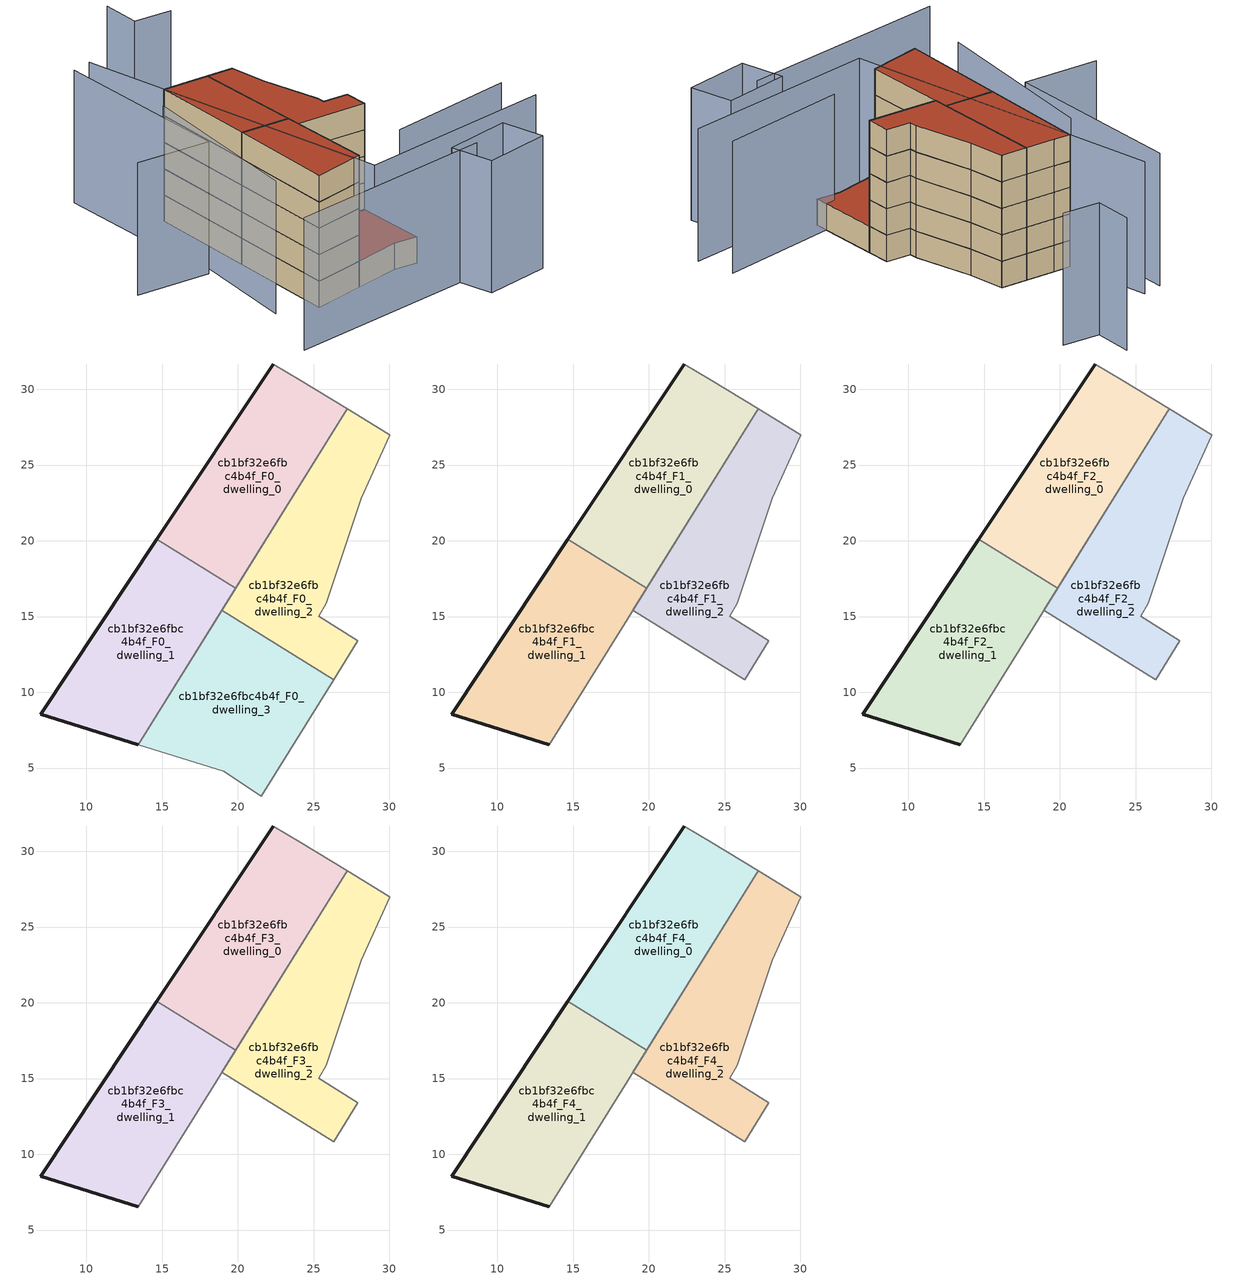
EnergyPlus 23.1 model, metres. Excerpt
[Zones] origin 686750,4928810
cb1bf32e6fbc4b4f_F0_dwelling_0
 floor ground (EU_floor_Construction): 19.85,16.87 27.21,28.7 24.1,30.6 22.34,31.67 14.65,20.1 z0
 wall outside (EU_wall_Construction): 14.65,20.1 22.34,31.67 z0:3
 wall adiabatic (EU_wall_Construction): 22.34,31.67 24.1,30.6 27.21,28.7 19.85,16.87 z0:3
 wall to cb1bf32e6fbc4b4f_F0_dwelling_1 (EU_wall_Construction): 19.85,16.87 14.65,20.1 z0:3
cb1bf32e6fbc4b4f_F0_dwelling_1
 floor ground (EU_floor_Construction): 13.42,6.53 19.85,16.87 14.65,20.1 6.97,8.54 z0
 wall outside (EU_wall_Construction): 13.42,6.53 6.97,8.54 14.65,20.1 z0:3
 wall adiabatic (EU_wall_Construction): 19.85,16.87 13.42,6.53 z0:3
cb1bf32e6fbc4b4f_F0_dwelling_2
 floor ground (EU_floor_Construction): 27.92,13.4 25.32,15.02 25.84,15.87 28.15,22.8 30.03,26.98 29.94,27.03 27.21,28.7 18.94,15.41 26.32,10.82 z0
 wall adiabatic (EU_wall_Construction): 18.94,15.41 27.21,28.7 29.94,27.03 30.03,26.98 28.15,22.8 25.84,15.87 25.32,15.02 27.92,13.4 26.32,10.82 z0:3
 wall to cb1bf32e6fbc4b4f_F0_dwelling_3 (EU_wall_Construction): 26.32,10.82 18.94,15.41 z0:3
cb1bf32e6fbc4b4f_F0_dwelling_3
 floor ground (EU_floor_Construction): 21.55,3.16 26.32,10.82 18.94,15.41 13.42,6.53 19.06,4.78 z0
 wall adiabatic (EU_wall_Construction): 26.32,10.82 21.55,3.16 19.06,4.78 13.42,6.53 18.94,15.41 z0:3
 roof outside (EU_roof_Construction): 26.32,10.82 21.55,3.16 19.06,4.78 13.42,6.53 18.94,15.41 z3
cb1bf32e6fbc4b4f_F1_dwelling_0
 floor to cb1bf32e6fbc4b4f_F0_dwelling_0 (EU_floor_Construction): 19.85,16.87 27.21,28.7 24.1,30.6 22.34,31.67 14.65,20.1 z3
 wall outside (EU_wall_Construction): 14.65,20.1 22.34,31.67 z3:6
 wall adiabatic (EU_wall_Construction): 22.34,31.67 24.1,30.6 27.21,28.7 19.85,16.87 z3:6
 wall to cb1bf32e6fbc4b4f_F1_dwelling_1 (EU_wall_Construction): 19.85,16.87 14.65,20.1 z3:6
cb1bf32e6fbc4b4f_F1_dwelling_1
 floor to cb1bf32e6fbc4b4f_F0_dwelling_1 (EU_floor_Construction): 13.42,6.53 19.85,16.87 14.65,20.1 6.97,8.54 z3
 wall outside (EU_wall_Construction): 13.42,6.53 6.97,8.54 14.65,20.1 z3:6
 wall adiabatic (EU_wall_Construction): 19.85,16.87 13.42,6.53 z3:6
cb1bf32e6fbc4b4f_F1_dwelling_2
 floor to cb1bf32e6fbc4b4f_F0_dwelling_2 (EU_floor_Construction): 27.92,13.4 25.32,15.02 25.84,15.87 28.15,22.8 30.03,26.98 29.94,27.03 27.21,28.7 18.94,15.41 26.32,10.82 z3
 wall adiabatic (EU_wall_Construction): 29.94,27.03 30.03,26.98 28.15,22.8 25.84,15.87 25.32,15.02 27.92,13.4 26.32,10.82 18.94,15.41 27.21,28.7 29.94,27.03 z3:6
cb1bf32e6fbc4b4f_F2_dwelling_0
 floor to cb1bf32e6fbc4b4f_F1_dwelling_0 (EU_floor_Construction): 19.85,16.87 27.21,28.7 24.1,30.6 22.34,31.67 14.65,20.1 z6
 wall outside (EU_wall_Construction): 14.65,20.1 22.34,31.67 z6:9
 wall adiabatic (EU_wall_Construction): 22.34,31.67 24.1,30.6 27.21,28.7 19.85,16.87 z6:9
 wall to cb1bf32e6fbc4b4f_F2_dwelling_1 (EU_wall_Construction): 19.85,16.87 14.65,20.1 z6:9
cb1bf32e6fbc4b4f_F2_dwelling_1
 floor to cb1bf32e6fbc4b4f_F1_dwelling_1 (EU_floor_Construction): 13.42,6.53 19.85,16.87 14.65,20.1 6.97,8.54 z6
 wall outside (EU_wall_Construction): 13.42,6.53 6.97,8.54 14.65,20.1 z6:9
 wall adiabatic (EU_wall_Construction): 19.85,16.87 13.42,6.53 z6:9
cb1bf32e6fbc4b4f_F2_dwelling_2
 floor to cb1bf32e6fbc4b4f_F1_dwelling_2 (EU_floor_Construction): 27.92,13.4 25.32,15.02 25.84,15.87 28.15,22.8 30.03,26.98 29.94,27.03 27.21,28.7 18.94,15.41 26.32,10.82 z6
 wall adiabatic (EU_wall_Construction): 29.94,27.03 30.03,26.98 28.15,22.8 25.84,15.87 25.32,15.02 27.92,13.4 26.32,10.82 18.94,15.41 27.21,28.7 29.94,27.03 z6:9
cb1bf32e6fbc4b4f_F3_dwelling_0
 floor to cb1bf32e6fbc4b4f_F2_dwelling_0 (EU_floor_Construction): 19.85,16.87 27.21,28.7 24.1,30.6 22.34,31.67 14.65,20.1 z9
 wall outside (EU_wall_Construction): 14.65,20.1 22.34,31.67 z9:12
 wall adiabatic (EU_wall_Construction): 22.34,31.67 24.1,30.6 27.21,28.7 19.85,16.87 z9:12
 wall to cb1bf32e6fbc4b4f_F3_dwelling_1 (EU_wall_Construction): 19.85,16.87 14.65,20.1 z9:12
cb1bf32e6fbc4b4f_F3_dwelling_1
 floor to cb1bf32e6fbc4b4f_F2_dwelling_1 (EU_floor_Construction): 13.42,6.53 19.85,16.87 14.65,20.1 6.97,8.54 z9
 wall outside (EU_wall_Construction): 13.42,6.53 6.97,8.54 14.65,20.1 z9:12
 wall adiabatic (EU_wall_Construction): 19.85,16.87 13.42,6.53 z9:12
cb1bf32e6fbc4b4f_F3_dwelling_2
 floor to cb1bf32e6fbc4b4f_F2_dwelling_2 (EU_floor_Construction): 27.92,13.4 25.32,15.02 25.84,15.87 28.15,22.8 30.03,26.98 29.94,27.03 27.21,28.7 18.94,15.41 26.32,10.82 z9
 wall adiabatic (EU_wall_Construction): 29.94,27.03 30.03,26.98 28.15,22.8 25.84,15.87 25.32,15.02 27.92,13.4 26.32,10.82 18.94,15.41 27.21,28.7 29.94,27.03 z9:12
cb1bf32e6fbc4b4f_F4_dwelling_0
 floor to cb1bf32e6fbc4b4f_F3_dwelling_0 (EU_floor_Construction): 19.85,16.87 27.21,28.7 24.1,30.6 22.34,31.67 14.65,20.1 z12
 wall outside (EU_wall_Construction): 14.65,20.1 22.34,31.67 z12:15
 wall adiabatic (EU_wall_Construction): 22.34,31.67 24.1,30.6 27.21,28.7 19.85,16.87 z12:15
 wall to cb1bf32e6fbc4b4f_F4_dwelling_1 (EU_wall_Construction): 19.85,16.87 14.65,20.1 z12:15
 roof outside (EU_roof_Construction): 27.21,28.7 19.85,16.87 14.65,20.1 22.34,31.67 24.1,30.6 z15
cb1bf32e6fbc4b4f_F4_dwelling_1
 floor to cb1bf32e6fbc4b4f_F3_dwelling_1 (EU_floor_Construction): 13.42,6.53 19.85,16.87 14.65,20.1 6.97,8.54 z12
 wall outside (EU_wall_Construction): 13.42,6.53 6.97,8.54 14.65,20.1 z12:15
 wall adiabatic (EU_wall_Construction): 19.85,16.87 13.42,6.53 z12:15
 roof outside (EU_roof_Construction): 19.85,16.87 13.42,6.53 6.97,8.54 14.65,20.1 z15
cb1bf32e6fbc4b4f_F4_dwelling_2
 floor to cb1bf32e6fbc4b4f_F3_dwelling_2 (EU_floor_Construction): 27.92,13.4 25.32,15.02 25.84,15.87 28.15,22.8 30.03,26.98 29.94,27.03 27.21,28.7 18.94,15.41 26.32,10.82 z12
 wall adiabatic (EU_wall_Construction): 29.94,27.03 30.03,26.98 28.15,22.8 25.84,15.87 25.32,15.02 27.92,13.4 26.32,10.82 18.94,15.41 27.21,28.7 29.94,27.03 z12:15
 roof outside (EU_roof_Construction): 29.94,27.03 30.03,26.98 28.15,22.8 25.84,15.87 25.32,15.02 27.92,13.4 26.32,10.82 18.94,15.41 27.21,28.7 z15
shading: -3.89,6.04 20.82,-3.76 / 21.19,4.95 36.47,-0.51 / 34.7,-5.01 11.52,4.08 / 11.52,4.08 26.17,41.44 / 18.29,30.22 3.95,12.22 / 23.62,42.16 11.2,22.44 / 11.2,22.44 3.35,27.38 / 41.78,38.33 37.92,40.86 / 37.92,40.86 40.59,44.93 / 24.97,-9.53 17.01,-6.87 / 17.01,-6.87 18.71,-1.77 / 18.71,-1.77 26.67,-4.44 / 26.67,-4.44 24.97,-9.53 z0:15
[Building]
EU S2 Campaign: North Axis=0; Terrain=City; Solar Distribution=FullExterior
[Site:Location]
Bologna: Latitude=44.5; Longitude=11.25; Time Zone=1; Elevation=37
[SizingPeriod:WeatherFileDays]
AnnualSizingPeriod: Begin Month=1; Begin Day of Month=1; End Month=12; End Day of Month=31; Day of Week for Start Day=Monday; Use Weather File Daylight Saving Period=No; Use Weather File Rain and Snow Indicators=No
[MATERIAL]
EU_InternalMass_Material: Roughness=MediumRough; Thickness=0.1; Conductivity=1; Density=1800; Specific Heat=900; Thermal Absorptance=0.9; Solar Absorptance=0.7; Visible Absorptance=0.7
[MATERIAL:NOMASS] Roughness=MediumRough; Thermal Absorptance=0.9; Solar Absorptance=0.7; Visible Absorptance=0.7
Name | Thermal Resistance
EU_wall_NoMass | 0.905828
EU_roof_NoMass | 0.37593
EU_floor_NoMass | 0.67114
[CONSTRUCTION]
EU_wall_Construction: EU_wall_NoMass
EU_roof_Construction: EU_roof_NoMass
EU_floor_Construction: EU_floor_NoMass
EU_InternalMass_Construction: EU_InternalMass_Material
[ZONE] Type=1; Multiplier=1; Ceiling Height=autocalculate; Floor Area=autocalculate; Part of Total Floor Area=Yes
Name | Volume
cb1bf32e6fbc4b4f_F0_dwelling_0; cb1bf32e6fbc4b4f_F1_dwelling_0; cb1bf32e6fbc4b4f_F2_dwelling_0; cb1bf32e6fbc4b4f_F3_dwelling_0; cb1bf32e6fbc4b4f_F4_dwelling_0 | 246.621
cb1bf32e6fbc4b4f_F0_dwelling_1; cb1bf32e6fbc4b4f_F1_dwelling_1; cb1bf32e6fbc4b4f_F2_dwelling_1; cb1bf32e6fbc4b4f_F3_dwelling_1; cb1bf32e6fbc4b4f_F4_dwelling_1 | 246.617
cb1bf32e6fbc4b4f_F0_dwelling_2; cb1bf32e6fbc4b4f_F1_dwelling_2; cb1bf32e6fbc4b4f_F2_dwelling_2; cb1bf32e6fbc4b4f_F3_dwelling_2; cb1bf32e6fbc4b4f_F4_dwelling_2 | 246.628
cb1bf32e6fbc4b4f_F0_dwelling_3 | 246.632
[INTERNALMASS] Construction=EU_InternalMass_Construction
Name | Zone or ZoneList | Surface Area
cb1bf32e6fbc4b4f_F0_dwelling_0_EU_InternalMass | cb1bf32e6fbc4b4f_F0_dwelling_0 | 82.2069
cb1bf32e6fbc4b4f_F0_dwelling_1_EU_InternalMass | cb1bf32e6fbc4b4f_F0_dwelling_1 | 82.2051
cb1bf32e6fbc4b4f_F0_dwelling_2_EU_InternalMass | cb1bf32e6fbc4b4f_F0_dwelling_2 | 82.2095
cb1bf32e6fbc4b4f_F0_dwelling_3_EU_InternalMass | cb1bf32e6fbc4b4f_F0_dwelling_3 | 82.2112
cb1bf32e6fbc4b4f_F1_dwelling_0_EU_InternalMass | cb1bf32e6fbc4b4f_F1_dwelling_0 | 109.602
cb1bf32e6fbc4b4f_F1_dwelling_1_EU_InternalMass | cb1bf32e6fbc4b4f_F1_dwelling_1 | 109.609
cb1bf32e6fbc4b4f_F1_dwelling_2_EU_InternalMass | cb1bf32e6fbc4b4f_F1_dwelling_2 | 109.612
cb1bf32e6fbc4b4f_F2_dwelling_0_EU_InternalMass | cb1bf32e6fbc4b4f_F2_dwelling_0 | 109.602
cb1bf32e6fbc4b4f_F2_dwelling_1_EU_InternalMass | cb1bf32e6fbc4b4f_F2_dwelling_1 | 109.609
cb1bf32e6fbc4b4f_F2_dwelling_2_EU_InternalMass | cb1bf32e6fbc4b4f_F2_dwelling_2 | 109.612
cb1bf32e6fbc4b4f_F3_dwelling_0_EU_InternalMass | cb1bf32e6fbc4b4f_F3_dwelling_0 | 109.602
cb1bf32e6fbc4b4f_F3_dwelling_1_EU_InternalMass | cb1bf32e6fbc4b4f_F3_dwelling_1 | 109.609
cb1bf32e6fbc4b4f_F3_dwelling_2_EU_InternalMass | cb1bf32e6fbc4b4f_F3_dwelling_2 | 109.612
cb1bf32e6fbc4b4f_F4_dwelling_0_EU_InternalMass | cb1bf32e6fbc4b4f_F4_dwelling_0 | 109.602
cb1bf32e6fbc4b4f_F4_dwelling_1_EU_InternalMass | cb1bf32e6fbc4b4f_F4_dwelling_1 | 109.609
cb1bf32e6fbc4b4f_F4_dwelling_2_EU_InternalMass | cb1bf32e6fbc4b4f_F4_dwelling_2 | 109.612
[OTHEREQUIPMENT] Fuel Type=Electricity; Design Level Calculation Method=Watts/Area; Power per Zone Floor Area=1; Fraction Latent=0; Fraction Radiant=0; Fraction Lost=0; Carbon Dioxide Generation Rate=0; EndUse Subcategory=EU_Step8_InternalGains
Name | Zone or ZoneList or Space or SpaceList | Schedule
EU_Step8_InternalGain_cb1bf32e6fbc4b4f_F0_dwelling_0_f000 | cb1bf32e6fbc4b4f_F0_dwelling_0 | EU_Step8_GainSchedule_cb1bf32e6fbc4b4f_F0_dwelling_0_f000
EU_Step8_InternalGain_cb1bf32e6fbc4b4f_F0_dwelling_1_f000 | cb1bf32e6fbc4b4f_F0_dwelling_1 | EU_Step8_GainSchedule_cb1bf32e6fbc4b4f_F0_dwelling_1_f000
EU_Step8_InternalGain_cb1bf32e6fbc4b4f_F0_dwelling_2_f000 | cb1bf32e6fbc4b4f_F0_dwelling_2 | EU_Step8_GainSchedule_cb1bf32e6fbc4b4f_F0_dwelling_2_f000
EU_Step8_InternalGain_cb1bf32e6fbc4b4f_F0_dwelling_3_f000 | cb1bf32e6fbc4b4f_F0_dwelling_3 | EU_Step8_GainSchedule_cb1bf32e6fbc4b4f_F0_dwelling_3_f000
EU_Step8_InternalGain_cb1bf32e6fbc4b4f_F1_dwelling_0_f000 | cb1bf32e6fbc4b4f_F1_dwelling_0 | EU_Step8_GainSchedule_cb1bf32e6fbc4b4f_F1_dwelling_0_f000
EU_Step8_InternalGain_cb1bf32e6fbc4b4f_F1_dwelling_1_f000 | cb1bf32e6fbc4b4f_F1_dwelling_1 | EU_Step8_GainSchedule_cb1bf32e6fbc4b4f_F1_dwelling_1_f000
EU_Step8_InternalGain_cb1bf32e6fbc4b4f_F1_dwelling_2_f000 | cb1bf32e6fbc4b4f_F1_dwelling_2 | EU_Step8_GainSchedule_cb1bf32e6fbc4b4f_F1_dwelling_2_f000
EU_Step8_InternalGain_cb1bf32e6fbc4b4f_F2_dwelling_0_f000 | cb1bf32e6fbc4b4f_F2_dwelling_0 | EU_Step8_GainSchedule_cb1bf32e6fbc4b4f_F2_dwelling_0_f000
EU_Step8_InternalGain_cb1bf32e6fbc4b4f_F2_dwelling_1_f000 | cb1bf32e6fbc4b4f_F2_dwelling_1 | EU_Step8_GainSchedule_cb1bf32e6fbc4b4f_F2_dwelling_1_f000
EU_Step8_InternalGain_cb1bf32e6fbc4b4f_F2_dwelling_2_f000 | cb1bf32e6fbc4b4f_F2_dwelling_2 | EU_Step8_GainSchedule_cb1bf32e6fbc4b4f_F2_dwelling_2_f000
EU_Step8_InternalGain_cb1bf32e6fbc4b4f_F3_dwelling_0_f000 | cb1bf32e6fbc4b4f_F3_dwelling_0 | EU_Step8_GainSchedule_cb1bf32e6fbc4b4f_F3_dwelling_0_f000
EU_Step8_InternalGain_cb1bf32e6fbc4b4f_F3_dwelling_1_f000 | cb1bf32e6fbc4b4f_F3_dwelling_1 | EU_Step8_GainSchedule_cb1bf32e6fbc4b4f_F3_dwelling_1_f000
EU_Step8_InternalGain_cb1bf32e6fbc4b4f_F3_dwelling_2_f000 | cb1bf32e6fbc4b4f_F3_dwelling_2 | EU_Step8_GainSchedule_cb1bf32e6fbc4b4f_F3_dwelling_2_f000
EU_Step8_InternalGain_cb1bf32e6fbc4b4f_F4_dwelling_0_f000 | cb1bf32e6fbc4b4f_F4_dwelling_0 | EU_Step8_GainSchedule_cb1bf32e6fbc4b4f_F4_dwelling_0_f000
EU_Step8_InternalGain_cb1bf32e6fbc4b4f_F4_dwelling_1_f000 | cb1bf32e6fbc4b4f_F4_dwelling_1 | EU_Step8_GainSchedule_cb1bf32e6fbc4b4f_F4_dwelling_1_f000
EU_Step8_InternalGain_cb1bf32e6fbc4b4f_F4_dwelling_2_f000 | cb1bf32e6fbc4b4f_F4_dwelling_2 | EU_Step8_GainSchedule_cb1bf32e6fbc4b4f_F4_dwelling_2_f000
[ZONEVENTILATION:DESIGNFLOWRATE] Schedule=EU_AlwaysOn; Design Flow Rate Calculation Method=AirChanges/Hour; Air Changes per Hour=0.73129; Ventilation Type=Natural; Fan Pressure Rise=0; Fan Total Efficiency=1; Constant Term Coefficient=1; Temperature Term Coefficient=0; Velocity Term Coefficient=0; Velocity Squared Term Coefficient=0; Minimum Indoor Temperature=-100; Maximum Indoor Temperature=100; Delta Temperature=-100; Minimum Outdoor Temperature=-100; Maximum Outdoor Temperature=100; Maximum Wind Speed=40
Name | Zone or ZoneList or Space or SpaceList
EU_ConstantAir_cb1bf32e6fbc4b4f_F0_dwelling_0 | cb1bf32e6fbc4b4f_F0_dwelling_0
EU_ConstantAir_cb1bf32e6fbc4b4f_F0_dwelling_1 | cb1bf32e6fbc4b4f_F0_dwelling_1
EU_ConstantAir_cb1bf32e6fbc4b4f_F0_dwelling_2 | cb1bf32e6fbc4b4f_F0_dwelling_2
EU_ConstantAir_cb1bf32e6fbc4b4f_F0_dwelling_3 | cb1bf32e6fbc4b4f_F0_dwelling_3
EU_ConstantAir_cb1bf32e6fbc4b4f_F1_dwelling_0 | cb1bf32e6fbc4b4f_F1_dwelling_0
EU_ConstantAir_cb1bf32e6fbc4b4f_F1_dwelling_1 | cb1bf32e6fbc4b4f_F1_dwelling_1
EU_ConstantAir_cb1bf32e6fbc4b4f_F1_dwelling_2 | cb1bf32e6fbc4b4f_F1_dwelling_2
EU_ConstantAir_cb1bf32e6fbc4b4f_F2_dwelling_0 | cb1bf32e6fbc4b4f_F2_dwelling_0
EU_ConstantAir_cb1bf32e6fbc4b4f_F2_dwelling_1 | cb1bf32e6fbc4b4f_F2_dwelling_1
EU_ConstantAir_cb1bf32e6fbc4b4f_F2_dwelling_2 | cb1bf32e6fbc4b4f_F2_dwelling_2
EU_ConstantAir_cb1bf32e6fbc4b4f_F3_dwelling_0 | cb1bf32e6fbc4b4f_F3_dwelling_0
EU_ConstantAir_cb1bf32e6fbc4b4f_F3_dwelling_1 | cb1bf32e6fbc4b4f_F3_dwelling_1
EU_ConstantAir_cb1bf32e6fbc4b4f_F3_dwelling_2 | cb1bf32e6fbc4b4f_F3_dwelling_2
EU_ConstantAir_cb1bf32e6fbc4b4f_F4_dwelling_0 | cb1bf32e6fbc4b4f_F4_dwelling_0
EU_ConstantAir_cb1bf32e6fbc4b4f_F4_dwelling_1 | cb1bf32e6fbc4b4f_F4_dwelling_1
EU_ConstantAir_cb1bf32e6fbc4b4f_F4_dwelling_2 | cb1bf32e6fbc4b4f_F4_dwelling_2
[HVACTEMPLATE:THERMOSTAT] Constant Heating Setpoint=20; Constant Cooling Setpoint=50
EU_HeatOnly_cb1bf32e6fbc4b4f_F0_dwelling_0; EU_HeatOnly_cb1bf32e6fbc4b4f_F0_dwelling_1; EU_HeatOnly_cb1bf32e6fbc4b4f_F0_dwelling_2; EU_HeatOnly_cb1bf32e6fbc4b4f_F0_dwelling_3; EU_HeatOnly_cb1bf32e6fbc4b4f_F1_dwelling_0; EU_HeatOnly_cb1bf32e6fbc4b4f_F1_dwelling_1; EU_HeatOnly_cb1bf32e6fbc4b4f_F1_dwelling_2; EU_HeatOnly_cb1bf32e6fbc4b4f_F2_dwelling_0; EU_HeatOnly_cb1bf32e6fbc4b4f_F2_dwelling_1; EU_HeatOnly_cb1bf32e6fbc4b4f_F2_dwelling_2; EU_HeatOnly_cb1bf32e6fbc4b4f_F3_dwelling_0; EU_HeatOnly_cb1bf32e6fbc4b4f_F3_dwelling_1; EU_HeatOnly_cb1bf32e6fbc4b4f_F3_dwelling_2; EU_HeatOnly_cb1bf32e6fbc4b4f_F4_dwelling_0; EU_HeatOnly_cb1bf32e6fbc4b4f_F4_dwelling_1; EU_HeatOnly_cb1bf32e6fbc4b4f_F4_dwelling_2
[HVACTEMPLATE:ZONE:IDEALLOADSAIRSYSTEM] System Availability Schedule=EU_AlwaysOn; Maximum Heating Supply Air Temperature=50; Minimum Cooling Supply Air Temperature=13; Maximum Heating Supply Air Humidity Ratio=0.0156; Minimum Cooling Supply Air Humidity Ratio=0.0077; Heating Limit=NoLimit; Cooling Limit=NoLimit; Heating Availability Schedule=EU_AlwaysOn; Cooling Availability Schedule=EU_CoolingOff; Dehumidification Control Type=ConstantSensibleHeatRatio; Cooling Sensible Heat Ratio=0.7; Dehumidification Setpoint=60; Humidification Control Type=None; Humidification Setpoint=30; Outdoor Air Method=None; Outdoor Air Flow Rate per Person=0.00944; Outdoor Air Flow Rate per Zone Floor Area=0; Outdoor Air Flow Rate per Zone=0; Demand Controlled Ventilation Type=None; Outdoor Air Economizer Type=NoEconomizer; Heat Recovery Type=None; Sensible Heat Recovery Effectiveness=0.7; Latent Heat Recovery Effectiveness=0.65
Name | Template Thermostat
cb1bf32e6fbc4b4f_F0_dwelling_0 | EU_HeatOnly_cb1bf32e6fbc4b4f_F0_dwelling_0
cb1bf32e6fbc4b4f_F0_dwelling_1 | EU_HeatOnly_cb1bf32e6fbc4b4f_F0_dwelling_1
cb1bf32e6fbc4b4f_F0_dwelling_2 | EU_HeatOnly_cb1bf32e6fbc4b4f_F0_dwelling_2
cb1bf32e6fbc4b4f_F0_dwelling_3 | EU_HeatOnly_cb1bf32e6fbc4b4f_F0_dwelling_3
cb1bf32e6fbc4b4f_F1_dwelling_0 | EU_HeatOnly_cb1bf32e6fbc4b4f_F1_dwelling_0
cb1bf32e6fbc4b4f_F1_dwelling_1 | EU_HeatOnly_cb1bf32e6fbc4b4f_F1_dwelling_1
cb1bf32e6fbc4b4f_F1_dwelling_2 | EU_HeatOnly_cb1bf32e6fbc4b4f_F1_dwelling_2
cb1bf32e6fbc4b4f_F2_dwelling_0 | EU_HeatOnly_cb1bf32e6fbc4b4f_F2_dwelling_0
cb1bf32e6fbc4b4f_F2_dwelling_1 | EU_HeatOnly_cb1bf32e6fbc4b4f_F2_dwelling_1
cb1bf32e6fbc4b4f_F2_dwelling_2 | EU_HeatOnly_cb1bf32e6fbc4b4f_F2_dwelling_2
cb1bf32e6fbc4b4f_F3_dwelling_0 | EU_HeatOnly_cb1bf32e6fbc4b4f_F3_dwelling_0
cb1bf32e6fbc4b4f_F3_dwelling_1 | EU_HeatOnly_cb1bf32e6fbc4b4f_F3_dwelling_1
cb1bf32e6fbc4b4f_F3_dwelling_2 | EU_HeatOnly_cb1bf32e6fbc4b4f_F3_dwelling_2
cb1bf32e6fbc4b4f_F4_dwelling_0 | EU_HeatOnly_cb1bf32e6fbc4b4f_F4_dwelling_0
cb1bf32e6fbc4b4f_F4_dwelling_1 | EU_HeatOnly_cb1bf32e6fbc4b4f_F4_dwelling_1
cb1bf32e6fbc4b4f_F4_dwelling_2 | EU_HeatOnly_cb1bf32e6fbc4b4f_F4_dwelling_2
[SIZING:ZONE] Zone Cooling Design Supply Air Temperature Input Method=SupplyAirTemperature; Zone Cooling Design Supply Air Temperature=13; Zone Heating Design Supply Air Temperature Input Method=SupplyAirTemperature; Zone Heating Design Supply Air Temperature=50; Zone Cooling Design Supply Air Humidity Ratio=0.008; Zone Heating Design Supply Air Humidity Ratio=0.008; Cooling Design Air Flow Method=DesignDay; Cooling Design Air Flow Rate=0; Cooling Minimum Air Flow per Zone Floor Area=0.000762; Cooling Minimum Air Flow=0; Cooling Minimum Air Flow Fraction=0.2; Heating Design Air Flow Method=DesignDay; Heating Design Air Flow Rate=0; Heating Maximum Air Flow per Zone Floor Area=0.002032; Heating Maximum Air Flow=0.141576; Heating Maximum Air Flow Fraction=0.3; Account for Dedicated Outdoor Air System=No; Dedicated Outdoor Air System Control Strategy=NeutralSupplyAir; Dedicated Outdoor Air Low Setpoint Temperature for Design=autosize; Dedicated Outdoor Air High Setpoint Temperature for Design=autosize; Zone Load Sizing Method=Sensible Load Only No Latent Load; Zone Latent Cooling Design Supply Air Humidity Ratio Input Method=HumidityRatioDifference; Zone Cooling Design Supply Air Humidity Ratio Difference=0.005; Zone Latent Heating Design Supply Air Humidity Ratio Input Method=HumidityRatioDifference; Zone Humidification Design Supply Air Humidity Ratio Difference=0.005
cb1bf32e6fbc4b4f_F0_dwelling_0; cb1bf32e6fbc4b4f_F0_dwelling_1; cb1bf32e6fbc4b4f_F0_dwelling_2; cb1bf32e6fbc4b4f_F0_dwelling_3; cb1bf32e6fbc4b4f_F1_dwelling_0; cb1bf32e6fbc4b4f_F1_dwelling_1; cb1bf32e6fbc4b4f_F1_dwelling_2; cb1bf32e6fbc4b4f_F2_dwelling_0; cb1bf32e6fbc4b4f_F2_dwelling_1; cb1bf32e6fbc4b4f_F2_dwelling_2; cb1bf32e6fbc4b4f_F3_dwelling_0; cb1bf32e6fbc4b4f_F3_dwelling_1; cb1bf32e6fbc4b4f_F3_dwelling_2; cb1bf32e6fbc4b4f_F4_dwelling_0; cb1bf32e6fbc4b4f_F4_dwelling_1; cb1bf32e6fbc4b4f_F4_dwelling_2
[SCHEDULE:CONSTANT]
Name | Hourly Value
EU_AlwaysOn | 1
EU_CoolingOff | 0
[SCHEDULE:FILE] Column Number=1; Rows to Skip at Top=0; Number of Hours of Data=8760; Column Separator=Comma; Interpolate to Timestep=No; Minutes per Item=60; Adjust Schedule for Daylight Savings=Yes
Name | File
EU_Step8_GainSchedule_cb1bf32e6fbc4b4f_F0_dwelling_0_f000 | ../../schedules/cb1bf32e6fbc4b4f/cb1bf32e6fbc4b4f_F0_dwelling_0_f000_gain.csv
EU_Step8_GainSchedule_cb1bf32e6fbc4b4f_F0_dwelling_1_f000 | ../../schedules/cb1bf32e6fbc4b4f/cb1bf32e6fbc4b4f_F0_dwelling_1_f000_gain.csv
EU_Step8_GainSchedule_cb1bf32e6fbc4b4f_F0_dwelling_2_f000 | ../../schedules/cb1bf32e6fbc4b4f/cb1bf32e6fbc4b4f_F0_dwelling_2_f000_gain.csv
EU_Step8_GainSchedule_cb1bf32e6fbc4b4f_F0_dwelling_3_f000 | ../../schedules/cb1bf32e6fbc4b4f/cb1bf32e6fbc4b4f_F0_dwelling_3_f000_gain.csv
EU_Step8_GainSchedule_cb1bf32e6fbc4b4f_F1_dwelling_0_f000 | ../../schedules/cb1bf32e6fbc4b4f/cb1bf32e6fbc4b4f_F1_dwelling_0_f000_gain.csv
EU_Step8_GainSchedule_cb1bf32e6fbc4b4f_F1_dwelling_1_f000 | ../../schedules/cb1bf32e6fbc4b4f/cb1bf32e6fbc4b4f_F1_dwelling_1_f000_gain.csv
EU_Step8_GainSchedule_cb1bf32e6fbc4b4f_F1_dwelling_2_f000 | ../../schedules/cb1bf32e6fbc4b4f/cb1bf32e6fbc4b4f_F1_dwelling_2_f000_gain.csv
EU_Step8_GainSchedule_cb1bf32e6fbc4b4f_F2_dwelling_0_f000 | ../../schedules/cb1bf32e6fbc4b4f/cb1bf32e6fbc4b4f_F2_dwelling_0_f000_gain.csv
EU_Step8_GainSchedule_cb1bf32e6fbc4b4f_F2_dwelling_1_f000 | ../../schedules/cb1bf32e6fbc4b4f/cb1bf32e6fbc4b4f_F2_dwelling_1_f000_gain.csv
EU_Step8_GainSchedule_cb1bf32e6fbc4b4f_F2_dwelling_2_f000 | ../../schedules/cb1bf32e6fbc4b4f/cb1bf32e6fbc4b4f_F2_dwelling_2_f000_gain.csv
EU_Step8_GainSchedule_cb1bf32e6fbc4b4f_F3_dwelling_0_f000 | ../../schedules/cb1bf32e6fbc4b4f/cb1bf32e6fbc4b4f_F3_dwelling_0_f000_gain.csv
EU_Step8_GainSchedule_cb1bf32e6fbc4b4f_F3_dwelling_1_f000 | ../../schedules/cb1bf32e6fbc4b4f/cb1bf32e6fbc4b4f_F3_dwelling_1_f000_gain.csv
EU_Step8_GainSchedule_cb1bf32e6fbc4b4f_F3_dwelling_2_f000 | ../../schedules/cb1bf32e6fbc4b4f/cb1bf32e6fbc4b4f_F3_dwelling_2_f000_gain.csv
EU_Step8_GainSchedule_cb1bf32e6fbc4b4f_F4_dwelling_0_f000 | ../../schedules/cb1bf32e6fbc4b4f/cb1bf32e6fbc4b4f_F4_dwelling_0_f000_gain.csv
EU_Step8_GainSchedule_cb1bf32e6fbc4b4f_F4_dwelling_1_f000 | ../../schedules/cb1bf32e6fbc4b4f/cb1bf32e6fbc4b4f_F4_dwelling_1_f000_gain.csv
EU_Step8_GainSchedule_cb1bf32e6fbc4b4f_F4_dwelling_2_f000 | ../../schedules/cb1bf32e6fbc4b4f/cb1bf32e6fbc4b4f_F4_dwelling_2_f000_gain.csv
